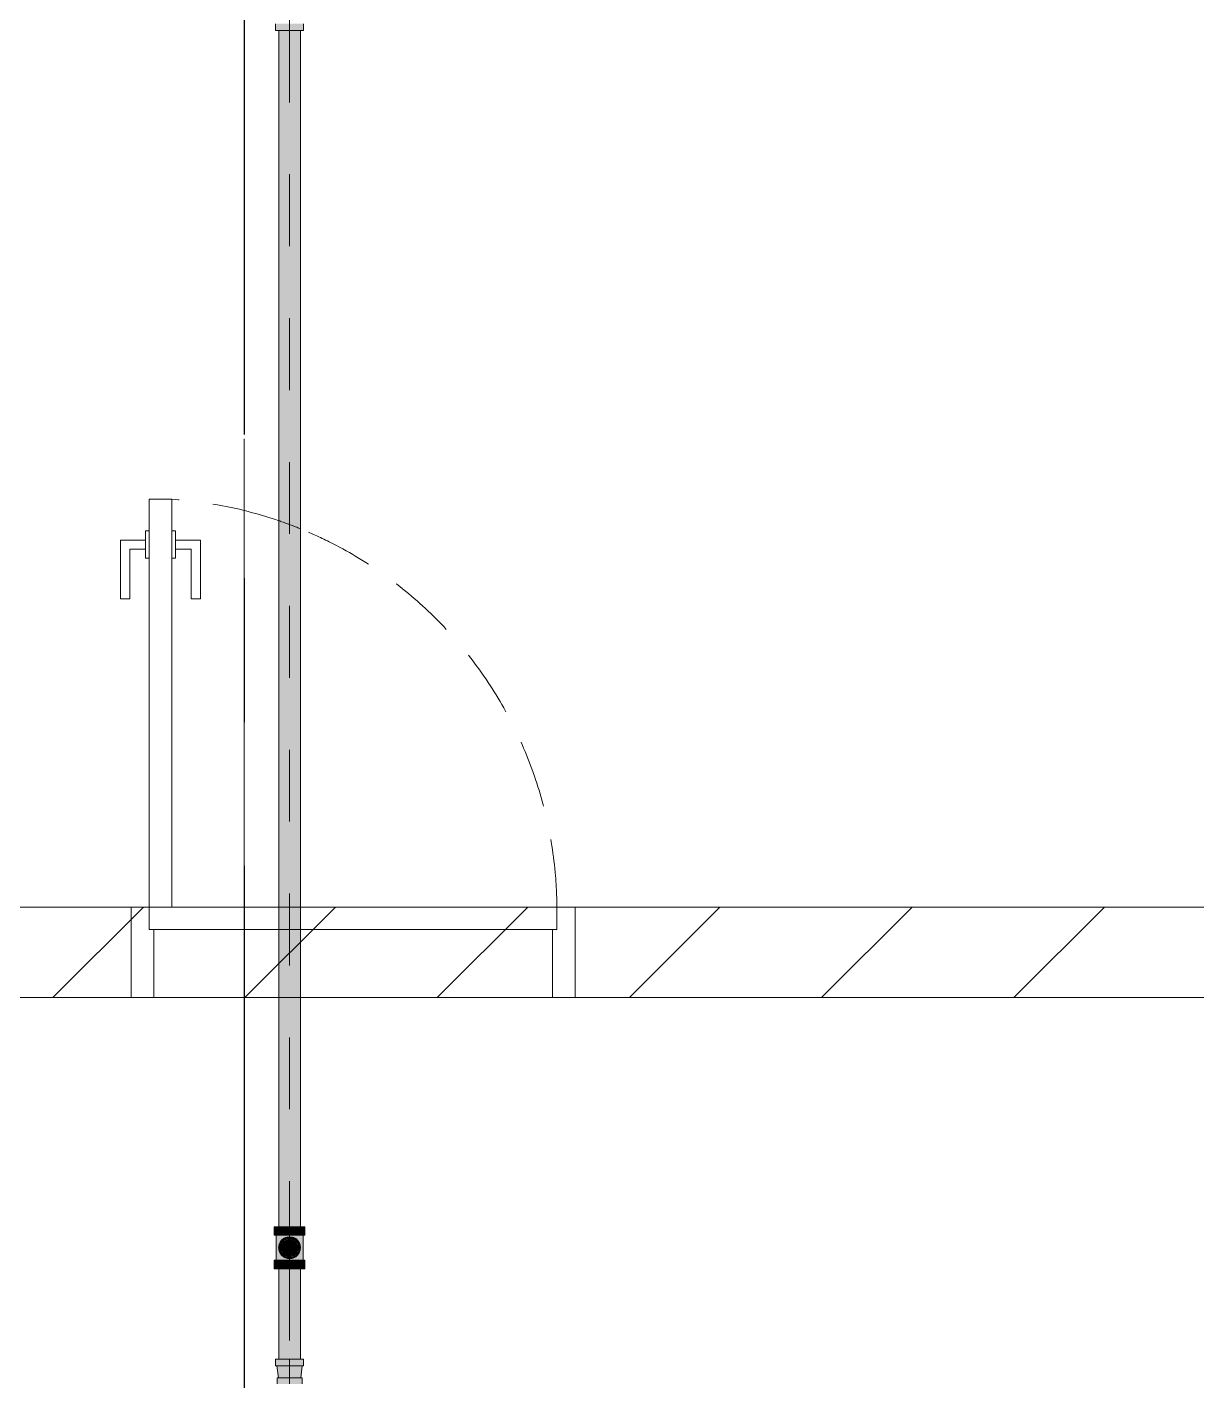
# Model space of a CAD drawing. Header units: millimetres. Extents: x -4000 to 187956, y -58990 to 162485.
# Drawn here: x 88671 to 91253, y 131156 to 134144 of the extents above; entities that cross this region are included whole.
import ezdxf

# ---------------------------------------------------------------- set-up
doc = ezdxf.new("R2010")
doc.units = ezdxf.units.MM
for name, pattern in [('Dash - 1_5mm', [225, 150, -75]), ('Dash 1_16_', [317.5, 158.75, -158.75]), ('Grid Line', [2222.5, 1270, -317.5, 317.5, -317.5]), ('Grid Line 12_5mm', [2150, 1250, -300, 300, -300])]:
    doc.linetypes.add(name, pattern=pattern)
for name, color, linetype, lineweight in [('A-DOOR', 31, 'Continuous', 13), ('A-DOOR-FRAM', 31, 'Continuous', 13), ('A-WALL', 113, 'Continuous', 13), ('A-WALL-PATT', 111, 'Continuous', 13), ('F-SPRN', 3, 'Continuous', 9), ('P-PIPE', 3, 'Continuous', 9), ('P-PIPE-CNTR', 3, 'Continuous', 9), ('S-GRID', 1, 'Continuous', 30)]:
    doc.layers.add(name, color=color, linetype=linetype, lineweight=lineweight)

# ---------------------------------------------------------------- blocks, each defined once
blk = doc.blocks.new('MP_DR_Single Swing_Miscellaneous - 2200x900_FR_SOLID CORE-V767-FFS - TANG 1')
at = {"layer": 'A-DOOR', "color": 163, "lineweight": 15}
for p, q in [((450, -100), (400, -100)), ((400, -870), (400, -930)), ((450, -930), (450, -870))]:
    blk.add_line(p, q, dxfattribs=at)
at = {"layer": 'A-DOOR', "color": 174, "lineweight": 15}
for p, q in [((400, -100), (400, -870)), ((450, -870), (450, -100)), ((400, -930), (400, -1000)), ((450, -1000), (450, -930)), ((400, -1000), (450, -1000))]:
    blk.add_line(p, q, dxfattribs=at)
at = {"layer": 'A-DOOR', "lineweight": 9}
for p, q in [((357, -780), (337, -780)), ((337, -780), (337, -910)), ((357, -890), (357, -780)), ((513, -780), (493, -780)), ((493, -780), (493, -890)), ((513, -910), (513, -780)), ((392, -890), (357, -890)), ((400, -870), (392, -870)), ((392, -870), (392, -890)), ((392, -890), (392, -910)), ((392, -910), (392, -890)), ((400, -930), (400, -870)), ((450, -870), (450, -930)), ((458, -870), (450, -870)), ((458, -890), (458, -870)), ((458, -910), (458, -890)), ((493, -890), (458, -890)), ((458, -890), (458, -910)), ((337, -910), (392, -910)), ((392, -910), (392, -930)), ((458, -930), (458, -910)), ((458, -910), (513, -910)), ((392, -930), (400, -930)), ((450, -930), (458, -930))]:
    blk.add_line(p, q, dxfattribs=at)
at = {"layer": 'A-DOOR', "linetype": 'Dash - 1_5mm', "lineweight": 9}
blk.add_line((161.8, -952), (163.2, -952.4), dxfattribs=at)
for start, end in [(180.451, 247.7689), (247.8943, 250.5963), (250.7028, 250.8507), (251.0622, 266.2758)]:
    blk.add_arc((459, -92.8), 909.1, start, end, dxfattribs=at)
at = {"layer": 'A-DOOR-FRAM', "color": 91, "lineweight": 15}
for p, q in [((-490, -100), (-490, 100)), ((-490, 100), (115.9, 100)), ((164.1, 100), (490, 100)), ((490, 100), (490, -100)), ((115.9, -100), (-490, -100)), ((400, -100), (164.1, -100)), ((490, -100), (450, -100))]:
    blk.add_line(p, q, dxfattribs=at)
at = {"layer": 'A-DOOR-FRAM', "color": 81, "lineweight": 15}
for p, q in [((-490, 100), (-490, -100)), ((-440, 100), (-490, 100)), ((115.9, 100), (-440, 100)), ((-440, 100), (-440, -50)), ((-440, 100), (-440, -50)), ((440, 100), (164.1, 100)), ((440, -50), (440, 100)), ((440, 100), (490, 100)), ((440, -50), (440, 100)), ((490, 100), (490, -100)), ((-440, -50), (-450, -50)), ((-450, -50), (-450, -100)), ((115.9, -50), (-450, -50)), ((-450, -50), (-450, -100)), ((-440, -50), (115.9, -50)), ((450, -50), (164.1, -50)), ((164.1, -50), (440, -50)), ((450, -50), (440, -50)), ((450, -100), (450, -50)), ((450, -100), (450, -50)), ((-490, -100), (-450, -100)), ((-450, -100), (115.9, -100)), ((164.1, -100), (400, -100)), ((450, -100), (400, -100)), ((490, -100), (450, -100))]:
    blk.add_line(p, q, dxfattribs=at)
at = {"layer": 'A-DOOR-FRAM', "color": 43, "lineweight": 15}
for p, q in [((118.6, 100), (116.7, 100)), ((116.7, 100), (118.6, 100)), ((122.2, 100), (119.1, 100)), ((119.1, 100), (122.2, 100)), ((127, 100), (122.9, 100)), ((122.9, 100), (127, 100)), ((132.6, 100), (127.9, 100)), ((127.9, 100), (132.6, 100)), ((151, 100), (133.8, 100)), ((133.8, 100), (151, 100)), ((156.1, 100), (152.1, 100)), ((152.1, 100), (156.1, 100)), ((160.2, 100), (157.1, 100)), ((157.1, 100), (160.2, 100)), ((162.8, 100), (160.9, 100)), ((160.9, 100), (162.8, 100)), ((118.5, -50), (116.7, -50)), ((116.7, -50), (118.5, -50)), ((122, -50), (119.1, -50)), ((119.1, -50), (122, -50)), ((159.9, -50), (122.9, -50)), ((122.9, -50), (159.9, -50)), ((162.7, -50), (160.9, -50)), ((160.9, -50), (162.7, -50)), ((118.5, -100), (116.7, -100)), ((116.7, -100), (118.5, -100)), ((121.9, -100), (119.1, -100)), ((119.1, -100), (121.9, -100)), ((159.9, -100), (122.9, -100)), ((122.9, -100), (159.9, -100)), ((162.7, -100), (160.9, -100)), ((160.9, -100), (162.7, -100))]:
    blk.add_line(p, q, dxfattribs=at)
at = {"layer": 'A-DOOR-FRAM', "color": 71, "lineweight": 15}
blk.add_line((400, -100), (450, -100), dxfattribs=at)
blk = doc.blocks.new('CMF2_NHAXUONG_A_rvt-1-FFS - TANG 1')
at = {"layer": 'A-WALL-PATT', "lineweight": 9}
h = blk.add_hatch(dxfattribs=at)
h.set_pattern_fill('FP_12', color=250, style=0, pattern_type=2)
h.set_pattern_definition([(45, (0, 0), (-212.13203, 212.13203), [])])
h.paths.add_polyline_path([(91256, 132002.1), (98249.8, 132002.1), (98249.8, 132202.1), (86100, 132202.1), (86100, 132002.1), (88988.5, 132002.1)])
at = {"layer": 'A-WALL', "color": 50, "lineweight": 15}
for p, q in [((89225.9, 132202.1), (87650, 132202.1)), ((91725.9, 132202.1), (89274.1, 132202.1)), ((86100, 132002.1), (89225.9, 132002.1)), ((89274.1, 132002.1), (91725.9, 132002.1))]:
    blk.add_line(p, q, dxfattribs=at)
at = {"layer": 'A-WALL', "color": 35, "lineweight": 15}
for p, q in [((88900, 132202.1), (87650, 132202.1)), ((89225.9, 132202.1), (88900, 132202.1)), ((88900, 132202.1), (88900, 132002.1)), ((89880, 132202.1), (89274.1, 132202.1)), ((91725.9, 132202.1), (89880, 132202.1)), ((89880, 132202.1), (89880, 132002.1)), ((86100, 132002.1), (88900, 132002.1)), ((88900, 132002.1), (89225.9, 132002.1)), ((89274.1, 132002.1), (89880, 132002.1)), ((89880, 132002.1), (91725.9, 132002.1))]:
    blk.add_line(p, q, dxfattribs=at)
at = {"layer": 'A-WALL', "color": 53, "lineweight": 15}
for p, q in [((88900, 132202.1), (88900, 132002.1)), ((89880, 132002.1), (89880, 132202.1))]:
    blk.add_line(p, q, dxfattribs=at)
at = {"layer": 'A-WALL', "color": 14, "lineweight": 15}
for p, q in [((89229.1, 132202.1), (89227.3, 132202.1)), ((89267.1, 132202.1), (89230.1, 132202.1)), ((89270.9, 132202.1), (89268.1, 132202.1)), ((89273.3, 132202.1), (89271.5, 132202.1)), ((89227.2, 132002.1), (89229.1, 132002.1)), ((89229.8, 132002.1), (89232.9, 132002.1)), ((89233.9, 132002.1), (89237.9, 132002.1)), ((89239.1, 132002.1), (89256.2, 132002.1)), ((89257.4, 132002.1), (89262.1, 132002.1)), ((89263, 132002.1), (89267.1, 132002.1)), ((89267.8, 132002.1), (89270.9, 132002.1)), ((89271.4, 132002.1), (89273.3, 132002.1))]:
    blk.add_line(p, q, dxfattribs=at)
at = {"layer": 'A-WALL', "color": 15, "lineweight": 15}
for p, q in [((89229.1, 132202.1), (89227.3, 132202.1)), ((89267.1, 132202.1), (89230.1, 132202.1)), ((89270.9, 132202.1), (89268.1, 132202.1)), ((89273.3, 132202.1), (89271.5, 132202.1)), ((89227.2, 132002.1), (89229.1, 132002.1)), ((89229.8, 132002.1), (89232.9, 132002.1)), ((89233.9, 132002.1), (89237.9, 132002.1)), ((89239.1, 132002.1), (89256.2, 132002.1)), ((89257.4, 132002.1), (89262.1, 132002.1)), ((89263, 132002.1), (89267.1, 132002.1)), ((89267.8, 132002.1), (89270.9, 132002.1)), ((89271.4, 132002.1), (89273.3, 132002.1))]:
    blk.add_line(p, q, dxfattribs=at)
at = {"layer": 'S-GRID', "linetype": 'Grid Line 12_5mm', "lineweight": 9}
blk.add_line((89150, 161185.2), (89150, -16487.4), dxfattribs=at)
at = {"layer": 'A-DOOR', "color": 250, "lineweight": 9, "rotation": 180}
blk.add_blockref('MP_DR_Single Swing_Miscellaneous - 2200x900_FR_SOLID CORE-V767-FFS - TANG 1', (89390, 132102.1), dxfattribs=at)
blk = doc.blocks.new('Sprinkler_Up - DN20-V340-FFS - TANG 1')
at = {"layer": 'F-SPRN', "transparency": 33554534}
for points in [[(-13.5, 0), (-3.9, 0.7), (-1.7, 2.9), (-1.2, 3.5), (-0.6, 4), (0.6, 4), (1.2, 3.5), (1.7, 2.9), (4.6, 0), (22, 0.9), (18, 13.1), (6.9, 21.2), (-6.9, 21.2), (-18.2, 12.5), (-22.2, 0)], [(-6.9, -21.2), (6.9, -21.2), (18, -13.1), (22, 0), (3.9, -0.7), (1.7, -2.9), (1.2, -3.5), (0.6, -4), (-0.6, -4), (-1.2, -3.5), (-1.7, -2.9), (-4.6, 0), (-22.2, 0), (-18, -13.1), (-12.4, -17.1)], [(0, -16.7), (4.3, -16.1), (11.8, -11.8), (16.1, -4.3), (16.1, 4.3), (10.8, 12.5), (8.3, 14.4), (0, 16.7), (-4.3, 16.1), (-11.8, 11.8), (-16.1, 4.3), (-16.1, -4.3), (-11.8, -11.8), (-8.3, -14.4)], [(0, -15.6), (7.8, -13.5), (13.5, -7.8), (15.1, -4), (15.1, 4), (13.5, 7.8), (7.8, 13.5), (0, 15.6), (-9.1, 12.5), (-11, 11), (-15.1, 4), (-15.1, -4), (-11, -11), (-7.8, -13.5)], [(-10.9, -5.5), (-10.9, 5.4), (-14.5, 5.4), (-14.5, -5.5)], [(-7.7, -5.5), (-7.7, 5.4), (-10.9, 5.4), (-10.9, -5.5)], [(0, -5.5), (0, 5.4), (-7.7, 5.4), (-7.7, -5.5)], [(0, 0), (5.7, 0), (2.9, 4.9), (-2.9, 4.9), (-5.7, 0)], [(2.9, -4.9), (5.7, 0), (-5.7, 0), (-2.9, -4.9)], [(-4.6, 0), (4.6, 0), (0, 4.6)], [(0, -4.6), (4.6, 0), (-4.6, 0)], [(0, -2.6), (1.3, 0), (-1.8, 0)], [(-1.3, 0), (1.8, 0), (0, 2.6)], [(7.7, -5.5), (7.7, 5.4), (0, 5.4), (0, -5.5)], [(10.9, -5.5), (10.9, 5.4), (7.7, 5.4), (7.7, -5.5)], [(14.5, -5.5), (14.5, 5.4), (10.9, 5.4), (10.9, -5.5)]]:
    blk.add_hatch(color=1, dxfattribs=at).paths.add_polyline_path(points)
at = {"layer": 'F-SPRN', "color": 1}
for p, q in [((-11.5, 5.4), (-14.5, 5.4)), ((-14.5, 5.4), (-11.3, 5.4)), ((-14.5, 5.4), (-14.5, 3.7)), ((-14.5, 3.3), (-14.5, 0)), ((-11.5, 5.4), (-11.5, 4)), ((-10.9, 1.9), (-10.9, 3.6)), ((-10.8, 5.4), (-8, 5.4)), ((-8.1, 5.4), (-10.8, 5.4)), ((-8.1, 5.4), (-8.1, 2.8)), ((-8.1, 2.5), (-8.1, 0.7)), ((-7.7, 4.8), (-7.7, 2.7)), ((-7.7, 4.8), (-7.7, 2.7)), ((-7.7, 2.1), (-7.7, 0.5)), ((-7.7, 2.1), (-7.7, 0.5)), ((-6.7, 5.4), (-4.7, 5.4)), ((-5.8, 3.8), (-5.8, 2.2)), ((-2.1, 0), (-2.1, 0)), ((-2.1, 0), (-2.1, -0.1)), ((-0.5, 2), (-0.6, 2)), ((-0.6, 2), (-0.6, 2)), ((0, 2.1), (-0.1, 2.1)), ((2.1, 0), (2.1, 0.1)), ((2.1, 0), (2.1, 0)), ((4.7, 5.4), (6.5, 5.4)), ((7.7, 5.4), (10.8, 5.4)), ((7.7, 5.2), (7.7, 2.7)), ((7.7, 5.2), (7.7, 2.7)), ((7.7, 2.3), (7.7, 0.5)), ((7.7, 2.3), (7.7, 0.5)), ((10.8, 5.4), (8.1, 5.4)), ((8.1, 5.4), (8.1, 2.8)), ((8.1, 2.5), (8.1, 0.4)), ((10.9, 5.4), (14.5, 5.4)), ((10.9, 3.6), (10.9, 0.2)), ((14.5, 5.4), (11.5, 5.4)), ((11.5, 5.4), (11.5, 4)), ((11.5, 3), (11.5, 0.2)), ((14.5, 5.4), (14.5, -5.5)), ((-14.5, -1.3), (-14.5, -3.7)), ((-11.1, -5.5), (-14.5, -5.5)), ((-14.5, -5.5), (-11.5, -5.5)), ((-10.9, -2.6), (-10.9, -1.3)), ((-10.8, -5.5), (-8.1, -5.5)), ((-7.8, -5.5), (-10.8, -5.5)), ((-8.1, -4.2), (-8.1, -5.5)), ((-7.7, -2.7), (-7.7, -4)), ((-7.7, -2.7), (-7.7, -4)), ((-7, -5.5), (-5.8, -5.5)), ((-4.8, -5.5), (-7, -5.5)), ((-5.8, -2.3), (-5.8, -3.8)), ((-2.1, -0.3), (-2, -0.4)), ((-2, -0.4), (-2, -0.5)), ((-2, -0.5), (-2, -0.6)), ((-2, -0.6), (-2, -0.7)), ((-2, -0.7), (-1.9, -0.7)), ((-1.9, -0.7), (-1.9, -0.8)), ((-1.9, -0.8), (-1.9, -0.9)), ((-1.9, -0.9), (-1.8, -1)), ((-1.8, -1), (-1.8, -1.1)), ((-1.8, -1), (-1.8, -1)), ((-1.8, -1.1), (-1.7, -1.2)), ((-1.7, -1.2), (-1.6, -1.3)), ((-1.7, -1.2), (-1.7, -1.2)), ((-1.6, -1.3), (-1.6, -1.4)), ((-1.6, -1.4), (-1.5, -1.4)), ((-1.5, -1.4), (-1.4, -1.5)), ((-1.4, -1.5), (-1.3, -1.6)), ((-1.4, -1.5), (-1.4, -1.5)), ((-1.3, -1.6), (-1.3, -1.7)), ((-1.3, -1.7), (-1.2, -1.7)), ((-1.2, -1.7), (-1.1, -1.7)), ((-1.1, -1.7), (-1.1, -1.8)), ((-1.1, -1.8), (-1, -1.8)), ((-1, -1.8), (-0.9, -1.9)), ((-0.9, -1.9), (-0.8, -1.9)), ((-0.8, -1.9), (-0.7, -2)), ((-0.8, -1.9), (-0.8, -1.9)), ((-0.7, -2), (-0.6, -2)), ((-0.6, -2), (-0.5, -2)), ((-0.5, -2), (-0.4, -2)), ((-0.4, -2), (-0.3, -2.1)), ((-0.4, -2), (-0.4, -2)), ((-0.3, -2.1), (-0.2, -2.1)), ((-0.2, -2.1), (-0.1, -2.1)), ((-0.1, -2.1), (0, -2.1)), ((0, -2.1), (0.1, -2.1)), ((0.1, -2.1), (0.2, -2.1)), ((0.1, -2.1), (0.1, -2.1)), ((0.2, -2.1), (0.3, -2.1)), ((0.3, -2.1), (0.4, -2)), ((0.4, -2), (0.5, -2)), ((0.5, -2), (0.6, -2)), ((0.6, -2), (0.7, -2)), ((0.6, -2), (0.6, -2)), ((0.7, -2), (0.8, -1.9)), ((0.8, -1.9), (0.9, -1.9)), ((0.9, -1.9), (1, -1.8)), ((0.9, -1.9), (0.9, -1.9)), ((1, -1.8), (1.1, -1.8)), ((1.1, -1.8), (1.2, -1.7)), ((1.2, -1.7), (1.3, -1.6)), ((1.2, -1.7), (1.2, -1.7)), ((1.3, -1.6), (1.4, -1.6)), ((1.4, -1.5), (1.5, -1.5)), ((1.4, -1.6), (1.4, -1.5)), ((1.5, -1.4), (1.6, -1.3)), ((1.5, -1.5), (1.5, -1.4)), ((1.6, -1.3), (1.7, -1.2)), ((1.6, -1.3), (1.6, -1.3)), ((1.7, -1.1), (1.8, -1.1)), ((1.7, -1.2), (1.7, -1.1)), ((1.8, -1), (1.9, -0.9)), ((1.8, -1.1), (1.8, -1)), ((1.9, -0.8), (2, -0.7)), ((1.9, -0.8), (1.9, -0.8)), ((1.9, -0.9), (1.9, -0.8)), ((2, -0.4), (2.1, -0.3)), ((2, -0.5), (2, -0.4)), ((2, -0.5), (2, -0.5)), ((2, -0.6), (2, -0.5)), ((2, -0.7), (2, -0.6)), ((2.1, -0.1), (2.1, 0)), ((2.1, -0.2), (2.1, -0.1)), ((2.1, -0.3), (2.1, -0.2)), ((7, -5.5), (4.8, -5.5)), ((5.8, -2.2), (5.8, -3.8)), ((5.8, -5.5), (7, -5.5)), ((7.7, -0.5), (7.7, -2.3)), ((7.7, -0.5), (7.7, -2.3)), ((7.7, -2.7), (7.7, -5.4)), ((7.7, -2.7), (7.7, -5.4)), ((10.8, -5.5), (7.7, -5.5)), ((8.1, -0.4), (8.1, -2.5)), ((8.1, -2.8), (8.1, -5.5)), ((8.1, -5.5), (10.8, -5.5)), ((10.9, -0.2), (10.9, -3.6)), ((14.5, -5.5), (10.9, -5.5)), ((11.5, -0.2), (11.5, -3)), ((11.5, -4), (11.5, -5.5)), ((11.5, -5.5), (14.5, -5.5))]:
    blk.add_line(p, q, dxfattribs=at)
at = {"layer": 'F-SPRN', "color": 1, "flags": 128}
for points in [[(-0.6, 2), (-0.7, 2), (-0.8, 1.9), (-0.9, 1.9), (-0.9, 1.9), (-1, 1.8), (-1.1, 1.8), (-1.2, 1.7), (-1.2, 1.7), (-1.3, 1.6), (-1.4, 1.6), (-1.4, 1.5), (-1.5, 1.5), (-1.5, 1.4), (-1.6, 1.3), (-1.6, 1.3), (-1.7, 1.2), (-1.7, 1.1), (-1.8, 1.1), (-1.8, 1), (-1.9, 0.9), (-1.9, 0.8), (-1.9, 0.8), (-2, 0.7), (-2, 0.6), (-2, 0.5), (-2, 0.5), (-2, 0.4), (-2.1, 0.3), (-2.1, 0.2), (-2.1, 0.1), (-2.1, 0)], [(-0.1, 2.1), (-0.1, 2.1), (-0.2, 2.1), (-0.3, 2.1), (-0.4, 2), (-0.5, 2)], [(2.1, 0.1), (2.1, 0.2), (2.1, 0.2), (2.1, 0.3), (2, 0.4), (2, 0.5), (2, 0.6), (2, 0.7), (1.9, 0.7), (1.9, 0.8), (1.9, 0.9), (1.8, 1), (1.8, 1), (1.8, 1.1), (1.7, 1.2), (1.7, 1.2), (1.6, 1.3), (1.6, 1.4), (1.5, 1.4), (1.4, 1.5), (1.4, 1.5), (1.3, 1.6), (1.3, 1.7), (1.2, 1.7), (1.1, 1.7), (1.1, 1.8), (1, 1.8), (0.9, 1.9), (0.8, 1.9), (0.8, 1.9), (0.7, 2), (0.6, 2), (0.5, 2), (0.4, 2), (0.4, 2), (0.3, 2.1), (0.2, 2.1), (0.1, 2.1), (0, 2.1)], [(-2.1, -0.1), (-2.1, -0.2), (-2.1, -0.2), (-2.1, -0.3)]]:
    blk.add_lwpolyline(points, dxfattribs=at)
at = {"layer": 'F-SPRN', "color": 1}
for radius, start, end in [(22.2, 360, 180), (21.9, 165.6773, 179.2615), (21.9, 144.9438, 164.8151), (21.9, 144, 144.9438), (21.9, 126.6942, 143.2701), (16.7, 167.6802, 180), (16.7, 167.6802, 180), (16.7, 155.3879, 164.9693), (16.7, 155.3879, 164.9693), (15.6, 166.4265, 180), (15.6, 166.4265, 180), (15.6, 150.9409, 165), (15.6, 159.6139, 165), (16.7, 136.7213, 149.931), (16.7, 136.7213, 149.931), (15.6, 150.9409, 156.3845), (15.6, 138.4214, 150), (15.6, 138.4214, 150), (21.9, 108.2621, 125.7507), (16.7, 130.7528, 135), (16.7, 130.7528, 135), (16.7, 121.4181, 130.5751), (16.7, 121.4181, 130.5751), (15.6, 126.205, 133.2078), (15.6, 126.205, 133.2078), (16.7, 106.5995, 120), (16.7, 106.5995, 120), (15.6, 114.4363, 119.9813), (15.6, 114.4363, 119.9813), (21.9, 99.348, 107.901), (4.63, 155.7832, 180), (4.63, 155.7832, 180), (16.7, 96.4143, 105), (16.7, 96.4143, 105), (4.63, 109.0192, 138.2703), (4.63, 109.0192, 138.2703), (21.9, 90.145, 98.8503), (15.6, 95.5762, 100.6843), (15.6, 95.5762, 100.6843), (2.56, 109.0192, 168.8278), (2.56, 109.0192, 168.8278), (2.04, 109.0192, 180), (16.7, 83.0684, 90), (16.7, 83.0684, 90), (4.63, 17.9592, 90), (4.63, 17.9592, 90), (3.81, 57.0577, 90), (2.56, 14.5599, 90), (2.56, 14.5599, 90), (2.04, 10.4703, 90), (21.9, 72.5583, 89.4624), (15.6, 75.573, 80.5892), (15.6, 75.573, 80.5892), (3.81, 16.1605, 43.8358), (15.6, 67.5614, 74.5481), (15.6, 67.5614, 74.5481), (16.7, 60, 75), (16.7, 60, 75), (15.6, 60.0187, 65.5637), (15.6, 60.0187, 65.5637), (21.9, 54.2493, 71.7379), (15.6, 54.096, 60), (15.6, 54.096, 60), (16.7, 49.4249, 58.5819), (16.7, 49.4249, 58.5819), (15.6, 46.7922, 53.795), (15.6, 46.7922, 53.795), (16.7, 45, 49.2472), (16.7, 45, 49.2472), (15.6, 30, 41.5786), (15.6, 30, 41.5786), (16.7, 30, 43.2787), (16.7, 30, 43.2787), (21.9, 36.7299, 53.3058), (15.6, 23.6155, 29.5646), (15.6, 15, 29.5646), (15.6, 15, 20.3861), (16.7, 15, 24.6121), (16.7, 15, 24.6121), (15.6, 360, 13.6618), (15.6, 0, 13.6618), (16.7, 360, 12.3198), (16.7, 0, 12.3198), (21.9, 35.0562, 36), (21.9, 15.1849, 35.0562), (21.9, 0.7385, 14.3227), (22.2, 180, 360), (21.9, 180.7385, 194.3227), (21.9, 195.1849, 215.2302), (21.9, 216.7299, 233.3058), (16.7, 180, 192.3198), (16.7, 180, 192.3198), (16.7, 195.0307, 204.6121), (16.7, 195.0307, 204.6121), (15.6, 181.9082, 193.6618), (15.6, 181.9082, 193.6618), (15.6, 197.3339, 209.5646), (15.6, 197.3339, 209.5646), (16.7, 210.069, 223.2787), (16.7, 210.069, 223.2787), (15.6, 212.5472, 221.5786), (15.6, 212.5472, 221.5786), (21.9, 234.2493, 251.7379), (16.7, 229.4249, 238.5819), (16.7, 229.4249, 238.5819), (15.6, 233.795, 240), (15.6, 233.795, 240), (16.7, 240, 255), (16.7, 240, 255), (15.6, 240.0187, 254.5481), (15.6, 240.0187, 254.5481), (21.9, 252.5583, 269.4624), (4.63, 197.9592, 0), (4.63, 197.9592, 270), (15.6, 255, 267.64), (15.6, 255, 267.64), (3.81, 196.1605, 360), (2.56, 191.1677, 270), (2.56, 191.1677, 270), (2.04, 190.4703, 270), (16.7, 263.0684, 270), (16.7, 263.0684, 270), (4.63, 270, 360), (2.04, 270, 0), (2.56, 270, 0), (2.56, 270, 360), (21.9, 270.145, 278.8503), (15.6, 275.5762, 280.6843), (15.6, 275.5762, 280.6843), (16.7, 276.4143, 285), (16.7, 276.4143, 285), (21.9, 279.348, 287.901), (16.7, 286.5995, 300), (16.7, 286.5995, 300), (15.6, 294.4363, 299.9813), (15.6, 294.4363, 299.9813), (21.9, 288.2621, 305.7507), (15.6, 300, 313.2078), (15.6, 300, 313.2078), (16.7, 301.4181, 310.5751), (16.7, 301.4181, 310.5751), (15.6, 318.4214, 330), (15.6, 318.4214, 330), (16.7, 316.7213, 330), (16.7, 316.7213, 330), (21.9, 306.6942, 323.2701), (15.6, 330.4354, 345), (15.6, 330.4354, 336.3845), (15.6, 339.6139, 345), (15.6, 346.3382, 360), (15.6, 346.3382, 360), (16.7, 335.3879, 345), (16.7, 335.3879, 345), (16.7, 347.6802, 360), (16.7, 347.6802, 360), (21.9, 324.7698, 344.8151), (21.9, 345.6773, 359.2615)]:
    blk.add_arc((0, 0), radius, start, end, dxfattribs=at)
blk = doc.blocks.new('Steel_Transition_Threaded_HoaPhat - Standard-V346-FFS - TANG 1')
at = {"layer": 'P-PIPE', "lineweight": 13, "transparency": 33554534}
h = blk.add_hatch(color=1, dxfattribs=at)
h.paths.add_polyline_path([(89250, 131427.6), (89255.8, 131428.4), (89261.3, 131430.6), (89265.9, 131434.2), (89269.5, 131438.8), (89272, 131445.9), (89272, 131454.2), (89271.7, 131455.9), (89268.5, 131462.6), (89265.9, 131466), (89261.3, 131469.6), (89255.8, 131471.8), (89250, 131472.6), (89244.2, 131471.8), (89238.8, 131469.6), (89231.5, 131462.6), (89230.5, 131461.3), (89228.3, 131455.9), (89227.5, 131450.1), (89228.3, 131444.3), (89230.5, 131438.8), (89234.1, 131434.2), (89238.8, 131430.6), (89244.2, 131428.4)])
h.paths.add_polyline_path([(89250, 131430), (89244.8, 131430.7), (89240, 131432.7), (89235.8, 131435.9), (89232.6, 131440), (89230.6, 131444.9), (89229.9, 131450.1), (89230.6, 131455.3), (89234.5, 131462.6), (89235.8, 131464.3), (89240, 131467.5), (89244.8, 131469.5), (89250, 131470.2), (89255.2, 131469.5), (89260.1, 131467.5), (89265.5, 131462.6), (89267.4, 131460.1), (89269.4, 131455.3), (89270.1, 131450.1), (89269.4, 131444.9), (89267.4, 131440), (89264.2, 131435.9), (89260.1, 131432.7), (89255.2, 131430.7)])
for points in [[(89250, 131430), (89250, 131433.7), (89241.8, 131435.9), (89235.8, 131441.9), (89233.6, 131450.1), (89235.8, 131458.3), (89241.8, 131464.3), (89250, 131466.5), (89250, 131470.2), (89244.8, 131469.5), (89240, 131467.5), (89234.5, 131462.6), (89232.6, 131460.1), (89230.6, 131455.3), (89229.9, 131450.1), (89230.6, 131444.9), (89232.6, 131440), (89235.8, 131435.9), (89240, 131432.7), (89244.8, 131430.7)], [(89250, 131431.6), (89254.8, 131432.2), (89259.3, 131434.1), (89263.1, 131437), (89266, 131440.8), (89267.9, 131445.3), (89268.5, 131450.1), (89267.9, 131454.9), (89263.5, 131462.6), (89263.1, 131463.2), (89259.3, 131466.1), (89254.8, 131468), (89250, 131468.6), (89245.2, 131468), (89240.8, 131466.1), (89236.5, 131462.6), (89234, 131459.3), (89232.1, 131454.9), (89231.5, 131450.1), (89232.1, 131445.3), (89234, 131440.8), (89236.9, 131437), (89240.8, 131434.1), (89245.2, 131432.2)], [(89250, 131430), (89255.2, 131430.7), (89260.1, 131432.7), (89264.2, 131435.9), (89267.4, 131440), (89269.4, 131444.9), (89270.1, 131450.1), (89269.4, 131455.3), (89265.5, 131462.6), (89264.2, 131464.3), (89260.1, 131467.5), (89255.2, 131469.5), (89250, 131470.2), (89250, 131466.5), (89258.2, 131464.3), (89264.2, 131458.3), (89266.4, 131450.1), (89264.2, 131441.9), (89258.2, 131435.9), (89250, 131433.7)]]:
    blk.add_hatch(color=1, dxfattribs=at).paths.add_polyline_path(points)
at = {"layer": 'P-PIPE', "color": 20, "lineweight": 13}
for radius, start, end in [(22.5, 90, 270), (22.5, 90, 270), (20.1, 166.0499, 193.9501), (20.1, 150, 162.7449), (18.5, 166.5939, 193.4061), (18.5, 166.5939, 180), (18.5, 157.6232, 165), (18.5, 157.6232, 165), (20.1, 141.0399, 148.1553), (16.4, 168.5467, 175.1607), (18.5, 137.133, 150), (18.5, 137.133, 150), (16.4, 158.0319, 163.506), (20.1, 135, 139.8677), (20.1, 128.8856, 135), (16.4, 143.5463, 150), (18.5, 135, 137.133), (18.5, 135, 137.133), (18.5, 123.4976, 133.2041), (18.5, 123.4976, 133.2041), (20.1, 109.6859, 125.0043), (16.4, 121.0738, 128.0319), (18.5, 106.819, 120), (18.5, 106.819, 120), (16.4, 113.4045, 120), (16.4, 107.4657, 111.9681), (20.1, 100.9975, 105), (18.5, 91.4353, 103.2046), (18.5, 91.4353, 103.2046), (16.4, 96.2132, 104.6042), (20.1, 90.5246, 98.5089), (22.5, 270, 90), (22.5, 0, 90), (18.5, 78.0986, 90), (18.5, 78.0986, 90), (20.1, 75.0607, 87.9279), (18.5, 60, 75), (18.5, 60, 75), (16.4, 66.9681, 72.9388), (20.1, 54.9957, 75), (16.4, 60.5934, 66.5955), (18.5, 46.7959, 56.5024), (18.5, 46.7959, 56.5024), (20.1, 40.1323, 51.1144), (18.5, 42.867, 45), (18.5, 42.867, 45), (18.5, 30, 42.867), (18.5, 30, 42.867), (20.1, 31.8447, 38.9601), (16.4, 0, 6.4537), (18.5, 15, 22.3768), (18.5, 15, 22.3768), (20.1, 17.2551, 30), (18.5, 346.5939, 13.4061), (18.5, 0, 13.4061), (20.1, 346.0499, 13.9501), (20.1, 197.2551, 210), (18.5, 180, 193.4061), (18.5, 195, 202.3768), (18.5, 195, 202.3768), (20.1, 211.8447, 225), (16.4, 180.8106, 191.4533), (18.5, 210, 223.5703), (18.5, 210, 223.5703), (20.1, 225, 231.1144), (16.4, 210.6635, 216.4537), (18.5, 226.7959, 236.5024), (18.5, 226.7959, 236.5024), (20.1, 234.9957, 255), (18.5, 240, 255), (18.5, 240, 255), (16.4, 240, 246.5955), (20.1, 255.0607, 267.9279), (18.5, 258.0986, 270), (18.5, 258.0986, 270), (16.4, 264.1652, 268.506), (22.5, 270, 330), (20.1, 270.5246, 278.5089), (18.5, 271.4353, 283.2046), (18.5, 271.4353, 283.2046), (16.4, 276.2132, 283.9063), (20.1, 280.9975, 285), (16.4, 287.4657, 291.9681), (18.5, 286.819, 300), (18.5, 286.819, 300), (16.4, 293.5463, 300), (20.1, 289.6859, 305.0043), (18.5, 303.4976, 313.2041), (18.5, 303.4976, 313.2041), (20.1, 308.8856, 328.1553), (18.5, 316.4297, 330), (18.5, 316.4297, 330), (16.4, 338.0319, 342.8691), (16.4, 351.9681, 0), (18.5, 337.6232, 345), (18.5, 337.6232, 345), (20.1, 330, 342.7449), (18.5, 346.5939, 0), (22.5, 330, 345), (22.5, 345, 0)]:
    blk.add_arc((89250, 131450.1), radius, start, end, dxfattribs=at)

msp = doc.modelspace()

# ---------------------------------------------------------------- block references
at = {"lineweight": 5}
msp.add_blockref('CMF2_NHAXUONG_A_rvt-1-FFS - TANG 1', (0, 0), dxfattribs=at)

# ---------------------------------------------------------------- next in the draw order: hatches: boundary and pattern name
at = {"layer": 'P-PIPE', "transparency": 33554534}
for points in [[(89219.2, 134136.8), (89280.8, 134136.8), (89279.8, 134151.7), (89219.2, 134151.7)], [(89250, 131496.4), (89250, 134136.8), (89225.9, 134136.8), (89226.7, 131496.4), (89243.8, 131496.4)], [(89250, 131496.4), (89274.1, 131496.4), (89273.3, 134136.8), (89250, 134136.8), (89250, 131499.1)], [(89217.4, 131478), (89250, 131478), (89250, 131496.4), (89216.2, 131496.4), (89216.2, 131478)], [(89283.8, 131478), (89282.6, 131496.4), (89250, 131496.4), (89250, 131478), (89282.6, 131478)], [(89224, 131422.3), (89250, 131422.3), (89250, 131428.9), (89242.6, 131430.3), (89236.3, 131434), (89231.7, 131439.4), (89229.2, 131446.3), (89229.2, 131453.9), (89233.3, 131462.6), (89236.3, 131466.2), (89242.6, 131469.9), (89250, 131471.2), (89250, 131478), (89220, 131478), (89221, 131422.3)], [(89250, 131426), (89256.2, 131426.8), (89262.1, 131429.2), (89267.1, 131433), (89272, 131440.6), (89273.3, 131443.8), (89274.1, 131450.1), (89272, 131459.6), (89270.5, 131462.6), (89267.1, 131467.1), (89262.1, 131471), (89256.2, 131473.4), (89250, 131474.2), (89243.8, 131473.4), (89237.9, 131471), (89233, 131467.1), (89229.1, 131462.1), (89226.7, 131456.3), (89225.9, 131450.1), (89226.7, 131443.8), (89229.1, 131438), (89233, 131433), (89237.9, 131429.2), (89243.8, 131426.8), (89248.9, 131426.1)], [(89241.7, 131435.6), (89242.8, 131437.6), (89241.7, 131441.7), (89242.8, 131445.9), (89245.8, 131449), (89257.2, 131454.3), (89258.4, 131458.4), (89257.2, 131462.6), (89255.9, 131464.3), (89250, 131466.8), (89241.7, 131464.6), (89235.5, 131458.4), (89233.3, 131450.1), (89235.5, 131441.7), (89238.2, 131438.3)], [(89250, 131433.4), (89258.4, 131435.6), (89261.8, 131438.3), (89266.1, 131445.8), (89266.1, 131454.4), (89260.9, 131462.6), (89258.4, 131464.6), (89250, 131466.8), (89245.7, 131466.2), (89238.2, 131461.9), (89233.9, 131454.4), (89233.9, 131445.8), (89238.2, 131438.3), (89241.7, 131435.6)], [(89279, 131422.3), (89280, 131422.3), (89279, 131478), (89250, 131478), (89250, 131471.2), (89257.5, 131469.9), (89263.7, 131466.2), (89268.3, 131460.8), (89270.8, 131453.9), (89270.8, 131446.3), (89268.3, 131439.4), (89263.7, 131434), (89257.5, 131430.3), (89250, 131428.9), (89250, 131422.3), (89276, 131422.3)], [(89226.1, 131403.8), (89250, 131403.8), (89250, 131422.3), (89216.2, 131422.3), (89217.4, 131403.8), (89220.7, 131403.8)], [(89283.8, 131403.8), (89282.6, 131422.3), (89250, 131422.3), (89250, 131403.8), (89282.6, 131403.8)], [(89243.8, 131204), (89250, 131204), (89250, 131403.8), (89225.9, 131403.8), (89226.7, 131204), (89237.9, 131204)], [(89256.2, 131204), (89274.1, 131204), (89273.3, 131403.8), (89250, 131403.8), (89250, 131204)], [(89220.3, 131189.1), (89280.8, 131189.1), (89279.8, 131204), (89219.2, 131204), (89219.2, 131189.1)], [(89271.5, 131162.7), (89274.8, 131162.7), (89277.1, 131189.1), (89221.9, 131189.1), (89226.1, 131162.7), (89267.5, 131162.7)], [(89223.6, 131149.4), (89277.4, 131149.4), (89276.4, 131162.7), (89222.7, 131162.7), (89222.7, 131149.4)]]:
    msp.add_hatch(color=1, dxfattribs=at).paths.add_polyline_path(points)

# ---------------------------------------------------------------- next in the draw order: linework, layer by layer
at = {"layer": 'P-PIPE', "color": 20, "lineweight": 13}
for p, q in [((89219.2, 134151.7), (89219.2, 134136.8)), ((89280.8, 134136.8), (89280.8, 134151.7)), ((89219.2, 134136.8), (89225.7, 134136.8)), ((89219.2, 134136.8), (89280.8, 134136.8)), ((89225.9, 134136.8), (89225.9, 131496.4)), ((89228, 134136.8), (89225.9, 134136.8)), ((89226.5, 134136.8), (89228.2, 134136.8)), ((89229, 134136.8), (89234.6, 134136.8)), ((89270.9, 134136.8), (89229.1, 134136.8)), ((89234.6, 134136.8), (89242, 134136.8)), ((89242, 134136.8), (89250, 134136.8)), ((89250, 134136.8), (89258, 134136.8)), ((89258, 134136.8), (89265.4, 134136.8)), ((89265.4, 134136.8), (89271, 134136.8)), ((89271.8, 134136.8), (89273.5, 134136.8)), ((89274.1, 134136.8), (89272, 134136.8)), ((89274.1, 131496.4), (89274.1, 134136.8)), ((89274.3, 134136.8), (89280.8, 134136.8)), ((89216.2, 131496.4), (89216.2, 131478)), ((89220.7, 131496.4), (89216.2, 131496.4)), ((89250, 131496.4), (89216.2, 131496.4)), ((89225.8, 131496.4), (89220.7, 131496.4)), ((89225.9, 131496.4), (89232.9, 131496.4)), ((89232.9, 131496.4), (89226.6, 131496.4)), ((89241.3, 131496.4), (89233.1, 131496.4)), ((89233.1, 131496.4), (89266.9, 131496.4)), ((89250, 131496.4), (89241.3, 131496.4)), ((89258.7, 131496.4), (89250, 131496.4)), ((89283.8, 131496.4), (89250, 131496.4)), ((89266.9, 131496.4), (89258.7, 131496.4)), ((89271.1, 131496.4), (89267.1, 131496.4)), ((89267.1, 131496.4), (89274.1, 131496.4)), ((89273.4, 131496.4), (89272.1, 131496.4)), ((89283.8, 131496.4), (89274.2, 131496.4)), ((89283.8, 131478), (89283.8, 131496.4)), ((89216.2, 131478), (89219.8, 131478)), ((89216.2, 131478), (89250, 131478)), ((89220, 131478), (89220, 131422.3)), ((89221, 131478), (89220, 131478)), ((89224, 131478), (89220, 131478)), ((89221, 131478), (89226.1, 131478)), ((89224, 131478), (89221, 131478)), ((89228.8, 131478), (89224, 131478)), ((89241.2, 131478), (89224, 131478)), ((89226.1, 131478), (89233.1, 131478)), ((89235, 131478), (89228.8, 131478)), ((89233.1, 131478), (89241.3, 131478)), ((89241.2, 131478), (89235, 131478)), ((89242.2, 131478), (89250, 131478)), ((89250, 131478), (89242.2, 131478)), ((89250, 131478), (89242.2, 131478)), ((89250, 131478), (89257.8, 131478)), ((89250, 131478), (89283.8, 131478)), ((89257.8, 131478), (89250, 131478)), ((89257.8, 131478), (89250, 131478)), ((89258.7, 131478), (89266.9, 131478)), ((89265, 131478), (89258.8, 131478)), ((89280, 131478), (89258.8, 131478)), ((89271.2, 131478), (89265, 131478)), ((89266.9, 131478), (89271.4, 131478)), ((89276, 131478), (89271.2, 131478)), ((89272.1, 131478), (89273.9, 131478)), ((89273.9, 131478), (89279, 131478)), ((89279, 131478), (89276, 131478)), ((89280, 131478), (89279, 131478)), ((89280, 131422.3), (89280, 131478)), ((89280.2, 131478), (89283.8, 131478)), ((89216.2, 131422.3), (89216.2, 131403.8)), ((89219.8, 131422.3), (89216.2, 131422.3)), ((89250, 131422.3), (89216.2, 131422.3)), ((89220, 131422.3), (89221, 131422.3)), ((89220, 131422.3), (89224, 131422.3)), ((89226.1, 131422.3), (89221, 131422.3)), ((89221, 131422.3), (89224, 131422.3)), ((89224, 131422.3), (89228.8, 131422.3)), ((89224, 131422.3), (89228.8, 131422.3)), ((89233.1, 131422.3), (89226.1, 131422.3)), ((89228.8, 131422.3), (89235, 131422.3)), ((89228.8, 131422.3), (89241.2, 131422.3)), ((89241.3, 131422.3), (89233.1, 131422.3)), ((89235, 131422.3), (89241.2, 131422.3)), ((89250, 131422.3), (89242.2, 131422.3)), ((89242.2, 131422.3), (89250, 131422.3)), ((89242.2, 131422.3), (89250, 131422.3)), ((89257.8, 131422.3), (89250, 131422.3)), ((89283.8, 131422.3), (89250, 131422.3)), ((89250, 131422.3), (89257.8, 131422.3)), ((89250, 131422.3), (89257.8, 131422.3)), ((89266.9, 131422.3), (89258.7, 131422.3)), ((89258.8, 131422.3), (89265, 131422.3)), ((89258.8, 131422.3), (89280, 131422.3)), ((89265, 131422.3), (89271.2, 131422.3)), ((89271.4, 131422.3), (89266.9, 131422.3)), ((89271.2, 131422.3), (89276, 131422.3)), ((89273.9, 131422.3), (89272.1, 131422.3)), ((89279, 131422.3), (89273.9, 131422.3)), ((89276, 131422.3), (89279, 131422.3)), ((89279, 131422.3), (89280, 131422.3)), ((89283.8, 131422.3), (89280.2, 131422.3)), ((89283.8, 131403.8), (89283.8, 131422.3)), ((89216.2, 131403.8), (89225.8, 131403.8)), ((89216.2, 131403.8), (89250, 131403.8)), ((89225.9, 131403.8), (89225.9, 131204)), ((89232.9, 131403.8), (89225.9, 131403.8)), ((89226.6, 131403.8), (89232.9, 131403.8)), ((89233.1, 131403.8), (89241.3, 131403.8)), ((89266.9, 131403.8), (89233.1, 131403.8)), ((89241.3, 131403.8), (89250, 131403.8)), ((89250, 131403.8), (89258.7, 131403.8)), ((89250, 131403.8), (89283.8, 131403.8)), ((89258.7, 131403.8), (89266.9, 131403.8)), ((89267.1, 131403.8), (89271.1, 131403.8)), ((89274.1, 131403.8), (89267.1, 131403.8)), ((89272.1, 131403.8), (89273.4, 131403.8)), ((89274.1, 131204), (89274.1, 131403.8)), ((89274.2, 131403.8), (89283.8, 131403.8)), ((89219.2, 131204), (89219.2, 131189.1)), ((89280.8, 131204), (89219.2, 131204)), ((89225.7, 131204), (89219.2, 131204)), ((89219.2, 131189.1), (89221.7, 131189.1)), ((89219.2, 131189.1), (89280.8, 131189.1)), ((89221.9, 131189.1), (89225.2, 131162.7)), ((89223.3, 131189.1), (89228.2, 131189.1)), ((89225.9, 131204), (89228, 131204)), ((89228.2, 131204), (89226.5, 131204)), ((89228.2, 131189.1), (89234.6, 131189.1)), ((89234.6, 131204), (89229, 131204)), ((89229.1, 131204), (89270.9, 131204)), ((89242, 131204), (89234.6, 131204)), ((89234.6, 131189.1), (89242, 131189.1)), ((89250, 131204), (89242, 131204)), ((89242.7, 131189.1), (89250, 131189.1)), ((89258, 131204), (89250, 131204)), ((89250, 131189.1), (89257.3, 131189.1)), ((89265.4, 131204), (89258, 131204)), ((89258, 131189.1), (89265.4, 131189.1)), ((89271, 131204), (89265.4, 131204)), ((89265.4, 131189.1), (89271.8, 131189.1)), ((89273.5, 131204), (89271.8, 131204)), ((89271.8, 131189.1), (89276.7, 131189.1)), ((89272, 131204), (89274.1, 131204)), ((89280.8, 131204), (89274.3, 131204)), ((89274.8, 131162.7), (89278.1, 131189.1)), ((89278.3, 131189.1), (89280.8, 131189.1)), ((89280.8, 131189.1), (89280.8, 131204)), ((89222.7, 131162.7), (89222.7, 131149.4)), ((89277.4, 131162.7), (89222.7, 131162.7)), ((89225, 131162.7), (89222.7, 131162.7)), ((89230.7, 131162.7), (89226.3, 131162.7)), ((89236.3, 131162.7), (89230.7, 131162.7)), ((89242.9, 131162.7), (89236.3, 131162.7)), ((89250, 131162.7), (89243.6, 131162.7)), ((89256.4, 131162.7), (89250, 131162.7)), ((89263.7, 131162.7), (89257.1, 131162.7)), ((89269.3, 131162.7), (89263.7, 131162.7)), ((89273.7, 131162.7), (89269.3, 131162.7)), ((89277.4, 131162.7), (89275, 131162.7)), ((89277.4, 131149.4), (89277.4, 131162.7))]:
    msp.add_line(p, q, dxfattribs=at)
for radius, start, end in [(24.1, 90, 270), (24.1, 150, 180), (21.1, 165.7378, 177.9758), (24.1, 148.5565, 150), (24.1, 90, 148.5565), (21.1, 156.9789, 165), (21.1, 151.0876, 154.6013), (21.1, 137.2293, 141.8404), (21.1, 126.9789, 135), (21.1, 111.9789, 125.8689), (21.1, 99.731, 105), (21.1, 90, 96.9789), (24.1, 31.4435, 90), (24.1, 270, 90), (21.1, 75, 87.7707), (24.1, 272.7305, 30), (21.1, 62.2293, 66.9789), (21.1, 54.1311, 60), (21.1, 38.1596, 53.0211), (21.1, 25.3987, 30), (21.1, 15, 23.0211), (24.1, 30, 31.4435), (21.1, 2.0242, 12.7707), (24.1, 180, 267.2695), (21.1, 183.5565, 194.2622), (21.1, 195, 201.9789), (21.1, 205.3987, 210), (21.1, 219.3488, 231.9789), (21.1, 234.4236, 245.5764), (21.1, 255, 270), (24.1, 267.2695, 270), (21.1, 270, 278.0211), (24.1, 270, 272.7305), (21.1, 279.731, 285), (21.1, 293.0211, 305.8689), (21.1, 315, 320.0725), (21.1, 330, 334.6013), (21.1, 338.0211, 345), (21.1, 345.7378, 357.9758)]:
    msp.add_arc((89250, 131450.1), radius, start, end, dxfattribs=at)
at = {"layer": 'P-PIPE', "color": 1}
for centre, radius, start, end in [((89250, 131450.1), 16.7, 170.1108, 177.203), ((89250, 131450.1), 16.7, 157.579, 164.2722), ((89250, 131458.4), 8.35, 69.0027, 79.2369), ((89250, 131458.4), 8.35, 50.2727, 60.5692), ((89250, 131458.4), 8.35, 316.3183, 330), ((89250, 131458.4), 8.35, 30, 30.1617), ((89250, 131458.4), 8.35, 20.1285, 29.0413), ((89250, 131458.4), 8.35, 8.0385, 17.9918), ((89250, 131458.4), 8.35, 352.2824, 1.6717), ((89250, 131450.1), 16.7, 52.0082, 57.203), ((89250, 131450.1), 16.7, 46.0317, 51.8726), ((89250, 131450.1), 16.7, 32.3031, 45.2846), ((89250, 131450.1), 16.7, 23.314, 31.0974), ((89250, 131450.1), 16.7, 16.9375, 22.421), ((89250, 131450.1), 16.7, 182.797, 189.8892), ((89250, 131450.1), 16.7, 190.2154, 195.2487), ((89250, 131450.1), 16.7, 231.8726, 237.203), ((89250, 131441.7), 8.35, 172.0327, 181.5407), ((89250, 131441.7), 8.35, 199.9004, 209.0413), ((89250, 131441.7), 8.35, 131.0366, 150), ((89250, 131441.7), 8.35, 115.6806, 125.5287), ((89250, 131450.1), 16.7, 254.7154, 259.6727), ((89250, 131441.7), 8.35, 100.6842, 111.8703), ((89250, 131441.7), 8.35, 249.0027, 259.2369), ((89250, 131450.1), 16.7, 264.6626, 270), ((89250, 131441.7), 8.35, 90, 100.6842), ((89250, 131458.4), 8.35, 270, 280.6842), ((89250, 131450.1), 16.7, 308.1274, 313.9683), ((89250, 131450.1), 16.7, 314.7154, 320.6908), ((89250, 131450.1), 16.7, 328.9026, 336.686), ((89250, 131450.1), 16.7, 337.2636, 343.0625), ((89250, 131450.1), 16.7, 350.1108, 355.6907)]:
    msp.add_arc(centre, radius, start, end, dxfattribs=at)
at = {"layer": 'P-PIPE-CNTR', "color": 20, "lineweight": 13}
for p, q in [((89250, 134201.1), (89250, 134136.8)), ((89250, 131474.2), (89250, 131496.4)), ((89250, 131471.2), (89250, 131472.6)), ((89250, 131468.6), (89250, 131470.2)), ((89250, 131466.8), (89250, 131468.6)), ((89250, 131463.6), (89250, 131465.2)), ((89250, 131459.8), (89250, 131462.6)), ((89250, 131455.5), (89250, 131459.1)), ((89250, 131452.6), (89250, 131454.3)), ((89250, 131450.1), (89250, 131452.1)), ((89250, 131448), (89250, 131450.1)), ((89250, 131446.1), (89250, 131447.5)), ((89250, 131441.1), (89250, 131444.6)), ((89250, 131438.1), (89250, 131440.1)), ((89250, 131435.3), (89250, 131436.5)), ((89250, 131430), (89250, 131431.6)), ((89250, 131427.6), (89250, 131428.9)), ((89250, 131426.1), (89250, 131427.6)), ((89250, 131403.8), (89250, 131426)), ((89250, 131204), (89250, 131149.4))]:
    msp.add_line(p, q, dxfattribs=at)
at = {"layer": 'P-PIPE-CNTR', "color": 1, "linetype": 'Dash 1_16_'}
for p, q in [((89250, 134136.8), (89250, 131496.4)), ((89250, 134136.8), (89250, 131496.4)), ((89250, 131472.6), (89250, 131475.1)), ((89250, 131471.2), (89250, 131472.6)), ((89250, 131468.6), (89250, 131470.2)), ((89250, 131466.8), (89250, 131468.6)), ((89250, 131463.6), (89250, 131465.2)), ((89250, 131459.8), (89250, 131462.6)), ((89250, 131455.5), (89250, 131459.1)), ((89250, 131452.6), (89250, 131454.3)), ((89250, 131450.1), (89250, 131452.1)), ((89225, 131450.1), (89227.5, 131450.1)), ((89227.8, 131450.1), (89231.5, 131450.1)), ((89231.5, 131450.1), (89233.3, 131450.1)), ((89236.9, 131450.1), (89238.6, 131450.1)), ((89239.1, 131450.1), (89240.4, 131450.1)), ((89240.4, 131450.1), (89242.3, 131450.1)), ((89245.4, 131450.1), (89247.6, 131450.1)), ((89248.7, 131450.1), (89250, 131450.1)), ((89250, 131448), (89250, 131450.1)), ((89250, 131450.1), (89251.3, 131450.1)), ((89250, 131445.9), (89250, 131447.5)), ((89250, 131441.1), (89250, 131444.6)), ((89250, 131438.1), (89250, 131440.4)), ((89250, 131435), (89250, 131436.5)), ((89250, 131431.6), (89250, 131433.4)), ((89250, 131430), (89250, 131431.6)), ((89250, 131427.6), (89250, 131428.9)), ((89250, 131425.1), (89250, 131427.6)), ((89252.4, 131450.1), (89254.6, 131450.1)), ((89255.7, 131450.1), (89263.5, 131450.1)), ((89266.4, 131450.1), (89267.9, 131450.1)), ((89268.5, 131450.1), (89272, 131450.1)), ((89272.5, 131450.1), (89275, 131450.1)), ((89250, 131403.8), (89250, 131204)), ((89250, 131403.8), (89250, 131204))]:
    msp.add_line(p, q, dxfattribs=at)
at = {"layer": 'S-GRID', "linetype": 'Grid Line'}
msp.add_line((89150, 161185.2), (89150, -16487.4), dxfattribs=at)

# ---------------------------------------------------------------- next in the draw order: block references
at = {"layer": 'F-SPRN', "color": 1}
msp.add_blockref('Sprinkler_Up - DN20-V340-FFS - TANG 1', (89250, 131450.1), dxfattribs=at)
at = {"layer": 'P-PIPE', "color": 20, "lineweight": 13}
msp.add_blockref('Steel_Transition_Threaded_HoaPhat - Standard-V346-FFS - TANG 1', (0, 0), dxfattribs=at)

doc.saveas('drawing.dxf')
